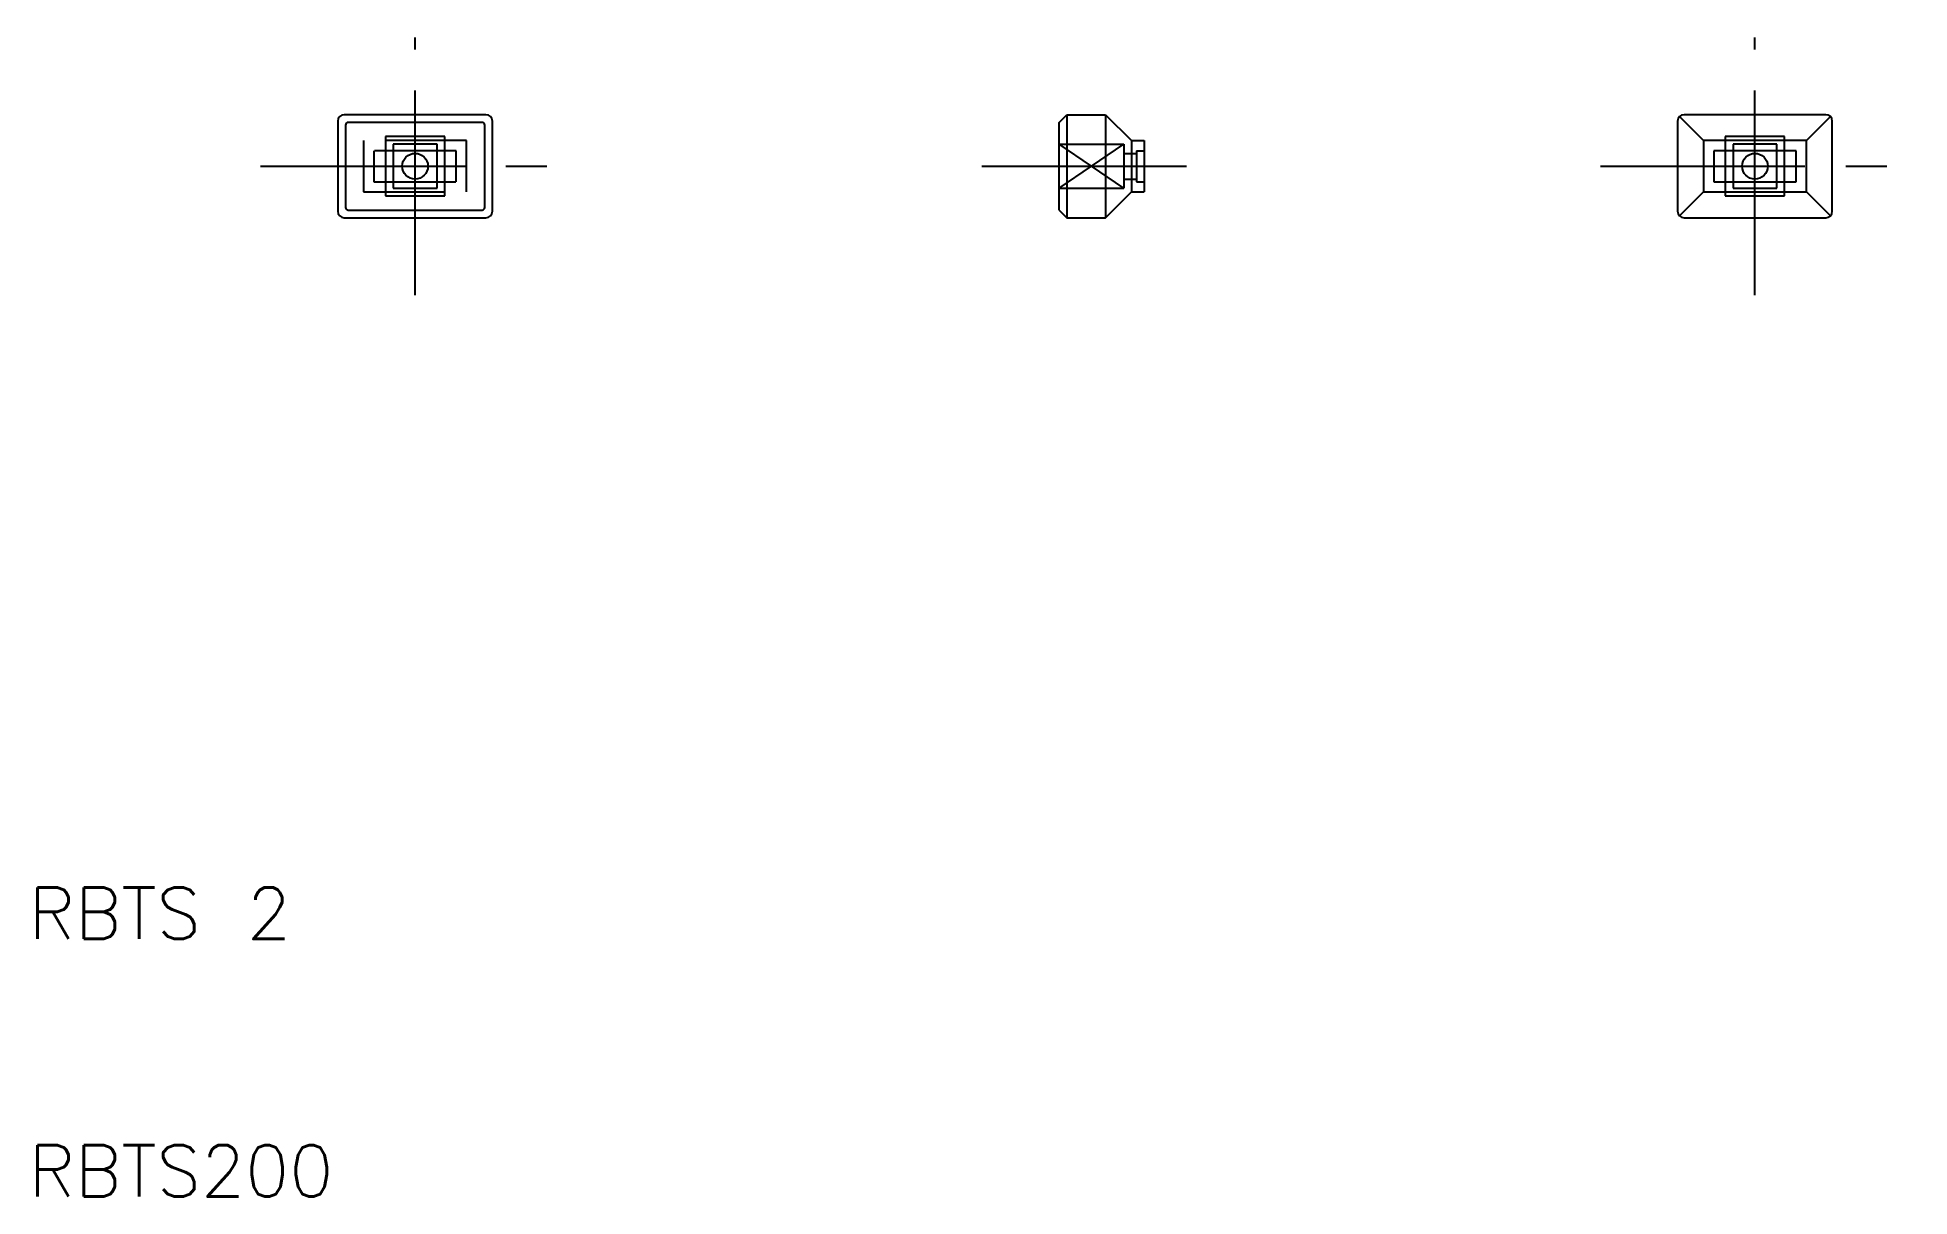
# Model space of a CAD drawing. Extents: x 10.3 to 83, y 10 to 55.
import ezdxf

# ---------------------------------------------------------------- set-up
doc = ezdxf.new("R2010")
doc.units = 0
doc.header["$LTSCALE"] = 0.25
doc.linetypes.add('CENTER', pattern=[50.8, 31.75, -6.35, 6.35, -6.35])
doc.linetypes.add('DASHED', pattern=[19.05, 12.7, -6.35])
doc.layers.get('0').update_dxf_attribs({"linetype": 'CONTINUOUS'})
doc.layers.add('CENTER', color=1, linetype='CENTER')
doc.styles.get("Standard").update_dxf_attribs({"font": 'txt.shx', "bigfont": 'extfont.shx'})

msp = doc.modelspace()

# ---------------------------------------------------------------- linework, layer by layer
for p, q in [((22, 51.75), (22, 48.25)), ((27.75, 52), (22.25, 52)), ((22.3, 51.6), (22.3, 48.4)), ((27.6, 51.7), (22.4, 51.7)), ((27.7, 48.4), (27.7, 51.6)), ((28, 48.25), (28, 51.75)), ((50, 51.7), (50.3, 52)), ((50, 48.3), (50, 51.7)), ((50.3, 52), (50.3, 48)), ((50.3, 52), (51.8, 52)), ((51.8, 52), (51.8, 48)), ((51.8, 52), (52.8, 51)), ((74, 51.75), (74, 48.25)), ((75, 51), (74.073, 51.927)), ((79.75, 52), (74.25, 52)), ((79, 51), (79.927, 51.927)), ((80, 48.25), (80, 51.75)), ((23.85, 51.15), (23.85, 48.85)), ((26.15, 51.15), (23.85, 51.15)), ((26.15, 48.85), (26.15, 51.15)), ((52.8, 51), (52.8, 49)), ((52.8, 51), (53.3, 51)), ((53.3, 51), (53.3, 49)), ((79, 51), (75, 51)), ((75, 51), (75, 49)), ((79, 49), (79, 51)), ((24.15, 50.85), (24.15, 49.15)), ((25.85, 50.85), (24.15, 50.85)), ((25.85, 49.15), (25.85, 50.85)), ((75.4, 50.6), (75.4, 49.4)), ((78.6, 50.6), (75.4, 50.6)), ((78.6, 49.4), (78.6, 50.6)), ((23.85, 48.85), (26.15, 48.85)), ((24.15, 49.15), (25.85, 49.15)), ((51.8, 48), (52.8, 49)), ((52.8, 49), (53.3, 49)), ((74.073, 48.073), (75, 49)), ((75, 49), (79, 49)), ((75.4, 49.4), (78.6, 49.4)), ((79.927, 48.073), (79, 49)), ((22.25, 48), (27.75, 48)), ((22.4, 48.3), (27.6, 48.3)), ((50, 48.3), (50.3, 48)), ((50.3, 48), (51.8, 48)), ((74.25, 48), (79.75, 48))]:
    msp.add_line(p, q)
at = {"color": 3, "linetype": 'DASHED'}
for p, q in [((23, 51), (23, 49)), ((27, 51), (23, 51)), ((27, 49), (27, 51)), ((75.85, 51.15), (75.85, 48.85)), ((78.15, 51.15), (75.85, 51.15)), ((78.15, 48.85), (78.15, 51.15)), ((23.4, 50.6), (23.4, 49.4)), ((26.6, 50.6), (23.4, 50.6)), ((26.6, 49.4), (26.6, 50.6)), ((50, 49.15), (52.5, 50.85)), ((52.5, 49.15), (50, 50.85)), ((50, 50.85), (52.5, 50.85)), ((52.5, 50.85), (52.5, 49.15)), ((52.5, 50.5), (53, 50.5)), ((53, 50.6), (53, 49.4)), ((53, 50.6), (53.3, 50.6)), ((76.15, 50.85), (76.15, 49.15)), ((77.85, 50.85), (76.15, 50.85)), ((77.85, 49.15), (77.85, 50.85)), ((52.5, 49.5), (53, 49.5)), ((23, 49), (27, 49)), ((23.4, 49.4), (26.6, 49.4)), ((50, 49.15), (52.5, 49.15)), ((53, 49.4), (53.3, 49.4)), ((75.85, 48.85), (78.15, 48.85)), ((76.15, 49.15), (77.85, 49.15))]:
    msp.add_line(p, q, dxfattribs=at)
for centre in [(25, 50), (77, 50)]:
    msp.add_circle(centre, 0.5)
for centre, radius, start, end in [((22.25, 51.75), 0.25, 90, 180), ((22.4, 51.6), 0.1, 90, 180), ((27.6, 51.6), 0.1, 0, 90), ((27.75, 51.75), 0.25, 0, 90), ((74.25, 51.75), 0.25, 90, 180), ((79.75, 51.75), 0.25, 0, 90), ((22.25, 48.25), 0.25, 180, 270), ((22.4, 48.4), 0.1, 180, 270), ((27.6, 48.4), 0.1, 270, 0), ((27.75, 48.25), 0.25, 270, 0), ((74.25, 48.25), 0.25, 180, 270), ((79.75, 48.25), 0.25, 270, 0)]:
    msp.add_arc(centre, radius, start, end)
at = {"layer": 'CENTER', "color": 1, "linetype": 'CENTER'}
for p, q in [((25, 45), (25, 55)), ((77, 45), (77, 55)), ((19, 50), (31, 50)), ((47, 50), (56.3, 50)), ((71, 50), (83, 50))]:
    msp.add_line(p, q, dxfattribs=at)

# ---------------------------------------------------------------- texts
for s, p in [('RBTS 2', (10, 20)), ('RBTS200', (10, 10))]:
    msp.add_text(s, height=2).set_placement(p)

doc.saveas('drawing.dxf')
